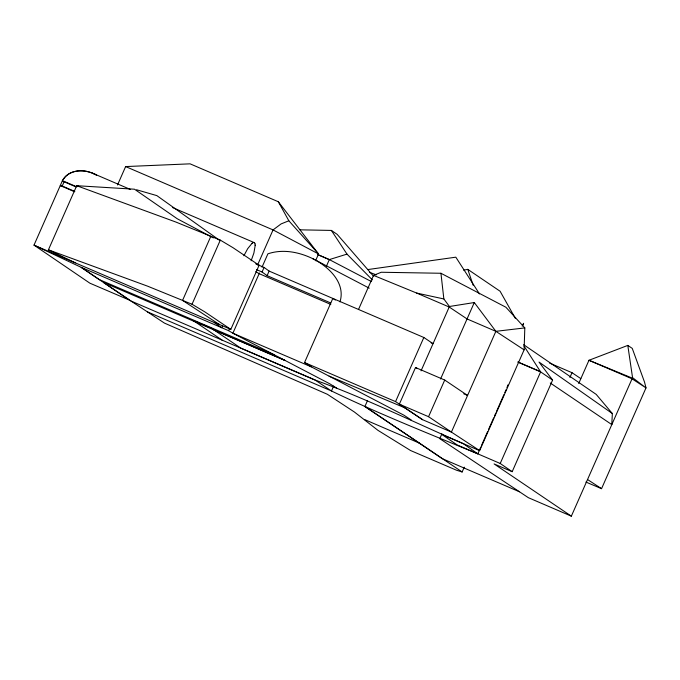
<?xml version="1.0" encoding="UTF-8"?>
<svg xmlns="http://www.w3.org/2000/svg" width="680" height="680" viewBox="0 0 680 680"><rect width="100%" height="100%" fill="white"/><g stroke="black" fill="none" stroke-linecap="round" stroke-linejoin="round"><path stroke-width="1.02" d="M213.869 329.894L284.886 360.366L103.445 282.429L130.806 300.934L315.172 380.069C371.322 400.418 424.626 427.601 479.663 450.619L524.11 349.851L524.815 327.913L505.886 307.224L440.938 273.267L381.233 272.255L373.55 275.392L358.589 309.298M255.204 245.429L253.886 253.045L251.132 260.78M611.779 424.481L612.357 413.534L596.207 394.392L523.625 344.675M506.974 387.71L507.909 384.897M522.886 325.185L523.608 323.298L522.189 326.12M74.647 191.769L60.265 185.597L62.228 186.006L64.252 181.424L76.806 186.839M75.242 262.846L48.416 249.832L76.704 185.708L134.487 189.21L177.284 218.781L213.367 237.924M117.513 184.986L125.63 166.575L190.102 163.838L278.324 201.748L318.554 253.972L315.562 260.754M210.851 236.275L182.571 300.399L219.155 324.36L230.826 329.375L259.106 265.251L233.036 247.715L220.32 240.125L175.848 222.037L76.704 185.708L78.684 186.456M230.826 329.375L204.756 311.839L192.032 304.249L220.32 240.125M222.615 325.779L221.756 327.726L214.293 322.524L34 245.14L62.279 181.016C67.439 170.756 80.308 168.929 90.202 172.338A46.504 40.154 -70.3 0 1 96.271 174.964M336.676 388.067L329.791 383.809L232.892 333.217L228.607 330.675L229.466 328.738M257.669 264.792L273.054 229.908L281.095 223.916L288.847 220.787L318.554 253.972L273.054 229.908L125.63 166.575M259.454 272.977L232.892 333.217L311.321 366.868L403.886 415.166L411.324 420.078M262.012 267.189L267.894 253.835C282.608 248.795 298.911 251.965 312.596 258.587L369.249 288.167M330.795 302.991L267.104 275.663L262.063 272L264.078 267.427L255.756 263.832M267.104 275.663L269.127 271.091L264.078 267.427M326.341 266.381L329.324 259.599L346.995 254.116L372.368 279.897M311.321 366.868L304.538 362.534L332.817 298.409L335.359 300.033M339.975 301.894C346.001 282.736 328.321 266.356 312.596 258.587M333.625 386.121L331.483 390.983C379.363 414.001 428.74 433.636 477.819 453.823L480.819 447.023M519.494 491.785L442.348 458.694L364.897 406.504L367.472 400.673M479.663 450.619L451.418 432.089L422.611 419.704L395.556 401.608L423.835 337.484L269.127 271.091M422.611 419.704L399.364 404.158L415.523 367.523L444.72 380.052L467.585 395.454L463.743 393.796M421.048 370.863L449.438 306.493L474.291 302.541L495.864 331.33L524.11 349.851M440.563 379.015L474.291 302.541M524.815 327.913L495.864 331.33L451.418 432.089L428.561 416.695L444.72 380.052M441.923 433.806L439.773 438.668L528.36 497.683L571.344 516.163L632.553 377.663L627.802 345.406L588.965 360.281L578.706 383.528M130.806 300.934L164.441 323.094L327.369 394.289L354.382 412.003L377.927 430.329L410.626 450.551L456.526 470.228L462.128 471.979L464.262 467.143M481.678 445.077L487.671 431.477M488.529 429.53L493.671 417.877M494.53 415.93L495.813 413.015M496.672 411.077L503.956 394.561M504.815 392.615L506.098 389.7M612.357 413.534L539.027 362.075L552.593 380.077L512.185 471.682L500.216 463.479L540.617 371.875L523.965 345.958M569.908 377.476L572.016 372.7L549.559 363.069M585.922 482.06L601.553 488.673L646 387.906L644.521 382.075L632.255 348.389L627.802 345.406M243.899 255.739L247.665 248.71L252.093 243.261M463.666 270.173L467.781 269.365L500.089 291.236L515.363 318.376M367.837 269.56L455.821 257.176L479.493 293.947M299.999 229.831L331.373 230.426L337.161 234.345L373.363 276.003M64.252 181.424L62.279 181.016C67.516 170.689 80.495 169.014 90.431 172.448A47.6 41.097 -70.3 0 1 96.577 175.1M373.55 275.392L416.661 293.063L443.853 298.953L449.438 306.493M136.569 189.762L156.851 195.619L219.614 240.346M48.416 249.832L147.569 286.161L192.032 304.249M369.521 272.332L376.354 274.873M214.293 322.524L219.155 324.36M329.111 376.15L404.762 407.787M632.238 378.105L588.965 360.281L631.95 378.751L646 387.906L632.553 377.663M518.321 362.185L540.387 371.569M416.661 293.063L449.208 307.02L467.058 318.937L495.864 331.33M317.653 254.592L329.324 259.599L371.484 281.605M92.54 173.204L130.526 189.507M172.406 207.485L254.048 242.53M63.24 181.424L75.709 186.779M431.128 342.839L433.05 343.663L423.835 337.484M330.803 304.419L259.148 273.675L255.731 271.643M304.538 362.534L395.556 401.608M399.364 404.158L428.561 416.695M512.185 471.682L494.096 463.93L571.344 516.163M517.701 362.015L540.617 371.875L552.593 380.077M257.159 264.418L259.106 265.251M62.228 186.006L74.783 191.42M228.607 330.675L81.184 267.333L34 245.14L89.904 283.195L129.795 300.279L81.184 267.333L99.203 279.548L274.108 354.739M147.407 311.848L331.483 390.983L315.172 380.069L240.771 348.1L211.76 328.457L193.043 320.416L221.952 340.025M500.216 463.479L457.24 444.983L441.702 434.375L463.369 443.7L477.819 453.823M364.973 419.713L419.696 443.267L462.128 471.979M256.513 269.603L262.063 272M318.07 254.702L329.324 259.599M587.512 479.519L601.553 488.673M415.523 367.523L417.248 368.671M572.016 372.7L580.805 378.607M364.897 406.504L419.696 443.267M550.298 383.01L611.754 424.558M331.373 230.426L346.995 254.116M278.324 201.748L288.847 220.787M467.781 269.365L473.161 285.234M440.938 273.267L443.853 298.953M252.101 243.253A22.576 4.717 -66.7 0 1 255.051 243.925M255.025 243.984A22.346 4.649 -66.9 0 1 255.153 245.531"/></g></svg>
